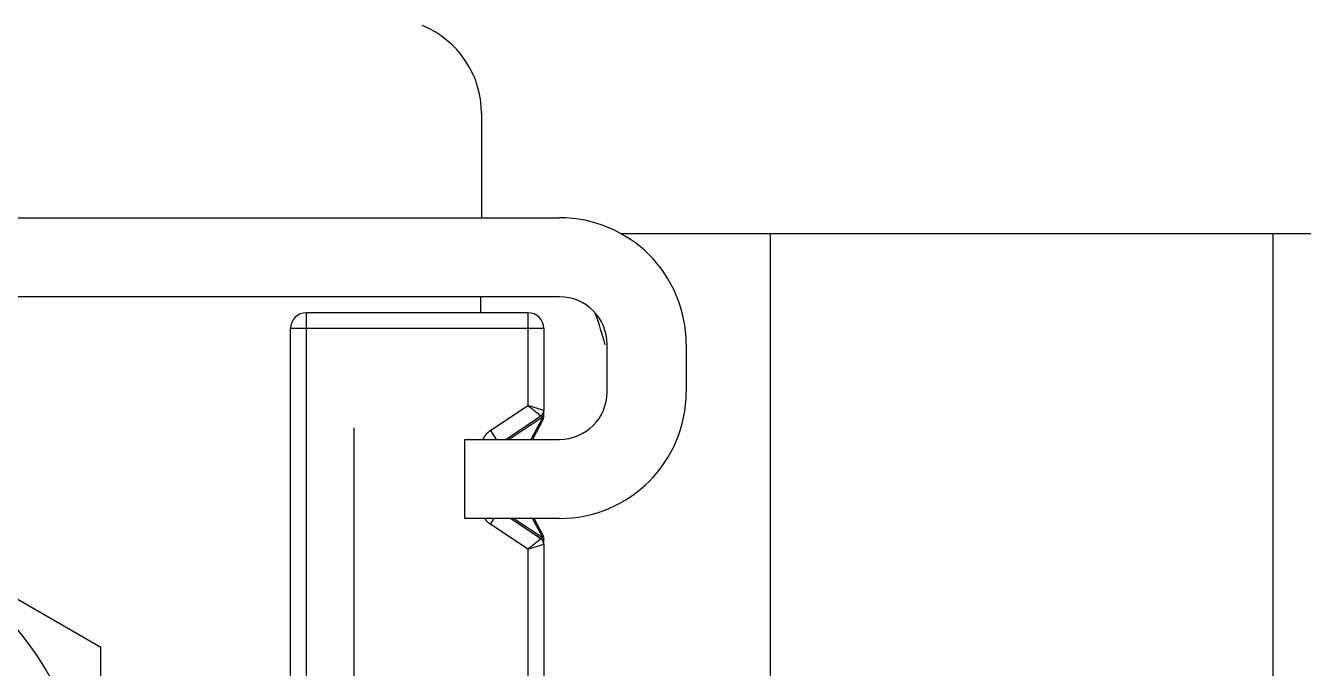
# Model space of a CAD drawing. Extents: x 27938 to 1507990, y 110129 to 923079.
# Drawn here: x 640155.7 to 640514.9, y 358632.1 to 358812.8 of the extents above; entities that cross this region are included whole.
import ezdxf

# ---------------------------------------------------------------- set-up
doc = ezdxf.new("R2010")
doc.units = 0
doc.header["$LTSCALE"] = 1000
doc.header["$MEASUREMENT"] = 0

msp = doc.modelspace()

# ---------------------------------------------------------------- linework, layer by layer
at = {"linetype": 'Continuous'}
for p, q in [((640283.84, 358788.03), (640283.84, 358758.76)), ((640012.17, 358758.76), (640305.79, 358758.76)), ((640323.02, 358754.31), (643678.82, 358754.31)), ((640365.06, 358620.85), (640365.06, 358754.31)), ((640506.41, 358620.85), (640506.41, 358754.31)), ((640305.79, 358736.51), (640012.17, 358736.51)), ((640283.55, 358736.51), (640283.55, 358732.06)), ((640234.61, 358601.88), (640234.61, 358732.06)), ((640296.89, 358732.06), (640234.61, 358732.06)), ((640296.89, 358732.06), (640296.89, 358705.97)), ((640230.16, 358598.7), (640230.16, 358727.62)), ((640301.34, 358727.62), (640230.16, 358727.62)), ((640301.34, 358727.62), (640301.34, 358704.54)), ((640319.14, 358709.82), (640319.14, 358723.17)), ((640341.38, 358723.17), (640341.38, 358709.82)), ((640286.32, 358698.92), (640296.89, 358705.97)), ((640290.66, 358696.47), (640300.55, 358703.06)), ((640300.84, 358702.65), (640291.57, 358696.47)), ((640301.34, 358704.54), (640296.89, 358705.97)), ((640300.84, 358702.65), (640300.84, 358702.34)), ((640301.34, 358702.79), (640301.34, 358704.52)), ((640176.78, 358638), (640070.01, 358699.65)), ((640248.06, 358527.39), (640248.06, 358699.7)), ((640286.32, 358698.92), (640287.95, 358696.47)), ((640300.84, 358702.34), (640297.69, 358696.47)), ((640301.18, 358702.16), (640298.14, 358696.47)), ((640300.84, 358702.34), (640301.18, 358702.16)), ((640301.06, 358702.44), (640300.88, 358702.35)), ((640279.1, 358674.23), (640279.1, 358696.47)), ((640279.1, 358696.47), (640305.79, 358696.47)), ((640305.79, 358674.23), (640279.1, 358674.23)), ((640286.32, 358672.67), (640287.36, 358674.23)), ((640300.55, 358668.53), (640292, 358674.23)), ((640292.9, 358674.23), (640300.84, 358668.94)), ((640300.84, 358669.25), (640298.17, 358674.23)), ((640301.18, 358669.44), (640298.62, 358674.23)), ((640296.89, 358665.62), (640286.32, 358672.67)), ((640296.89, 358665.62), (640301.34, 358667.05)), ((640301.18, 358669.44), (640300.84, 358669.25)), ((640300.84, 358669.25), (640300.84, 358668.94)), ((640301.06, 358669.16), (640300.88, 358669.24)), ((640301.34, 358667.07), (640301.34, 358668.81)), ((640301.34, 358667.05), (640301.34, 358484.24)), ((640296.89, 358665.62), (640296.89, 358487.1)), ((640176.78, 358514.71), (640176.78, 358638))]:
    msp.add_line(p, q, dxfattribs=at)
msp.add_circle((640070.01, 358576.36), 106.77, dxfattribs=at)
for centre, radius, start, end in [((640257.15, 358788.03), 26.69, 0, 67.9757), ((640305.79, 358723.17), 35.59, 0, 90), ((640305.79, 358723.17), 13.35, 0, 90), ((640234.61, 358727.62), 4.45, 90, 180), ((640296.89, 358727.62), 4.45, 0, 90), ((640232.39, 358700.92), 88.97, 14.375, 20.3315), ((640305.79, 358709.82), 35.59, 270, 0), ((640305.79, 358709.82), 13.35, 270, 0), ((640299.56, 358704.54), 1.78, 303.6901, 0), ((640300.01, 358702.79), 1.33, 331.8161, 0), ((640289.77, 358693.74), 6.23, 123.6901, 153.8796), ((640300.3, 358703.93), 1.68, 288.7744, 290.2094), ((640300.58, 358703.31), 0.995, 298.7138, 301.9), ((640289.77, 358677.85), 6.23, 215.8766, 236.3099), ((640299.56, 358667.05), 1.78, 0, 56.3099), ((640300.3, 358667.66), 1.68, 69.7941, 71.2334), ((640300.58, 358668.29), 0.995, 58.1081, 61.2843), ((640300.01, 358668.81), 1.33, 0, 28.1839)]:
    msp.add_arc(centre, radius, start, end, dxfattribs=at)
for points, knots in [([(640296.89, 358705.97), (640297.75, 358705.3), (640298.99, 358704.37), (640300.16, 358703.32), (640300.55, 358703.06)], [0, 0, 0, 0, 0.698346, 1, 1, 1, 1]), ([(640300.55, 358703.06), (640300.62, 358703.11), (640300.93, 358703.18), (640300.87, 358702.8), (640300.84, 358702.65)], [0, 0, 0, 0, 0.346904, 1, 1, 1, 1]), ([(640300.84, 358702.65), (640300.89, 358702.67), (640301.05, 358702.73), (640301.21, 358702.83), (640301.28, 358702.93)], [0, 0, 0, 0, 0.29815, 1, 1, 1, 1]), ([(640301.28, 358702.93), (640301.3, 358702.96), (640301.33, 358703.01), (640301.34, 358703.07), (640301.34, 358703.1)], [0, 0, 0, 0, 0.519543, 1, 1, 1, 1]), ([(640300.55, 358668.53), (640300.16, 358668.27), (640298.99, 358667.23), (640297.75, 358666.3), (640296.89, 358665.62)], [0, 0, 0, 0, 0.301655, 1, 1, 1, 1]), ([(640300.84, 358668.94), (640300.87, 358668.79), (640300.93, 358668.42), (640300.62, 358668.49), (640300.55, 358668.53)], [0, 0, 0, 0, 0.652586, 1, 1, 1, 1]), ([(640300.84, 358668.94), (640300.89, 358668.93), (640301.05, 358668.86), (640301.21, 358668.76), (640301.28, 358668.66)], [0, 0, 0, 0, 0.298151, 1, 1, 1, 1]), ([(640301.28, 358668.66), (640301.3, 358668.64), (640301.33, 358668.59), (640301.34, 358668.53), (640301.34, 358668.5)], [0, 0, 0, 0, 0.519447, 1, 1, 1, 1])]:
    msp.add_open_spline(points, degree=3, knots=knots, dxfattribs=at)
for points in [[(640301.34, 358702.79), (640301.34, 358702.65), (640301.22, 358702.53), (640301.11, 358702.46)], [(640301.34, 358668.81), (640301.34, 358668.94), (640301.22, 358669.06), (640301.11, 358669.13)]]:
    msp.add_open_spline(points, degree=3, dxfattribs=at)

doc.saveas('drawing.dxf')
